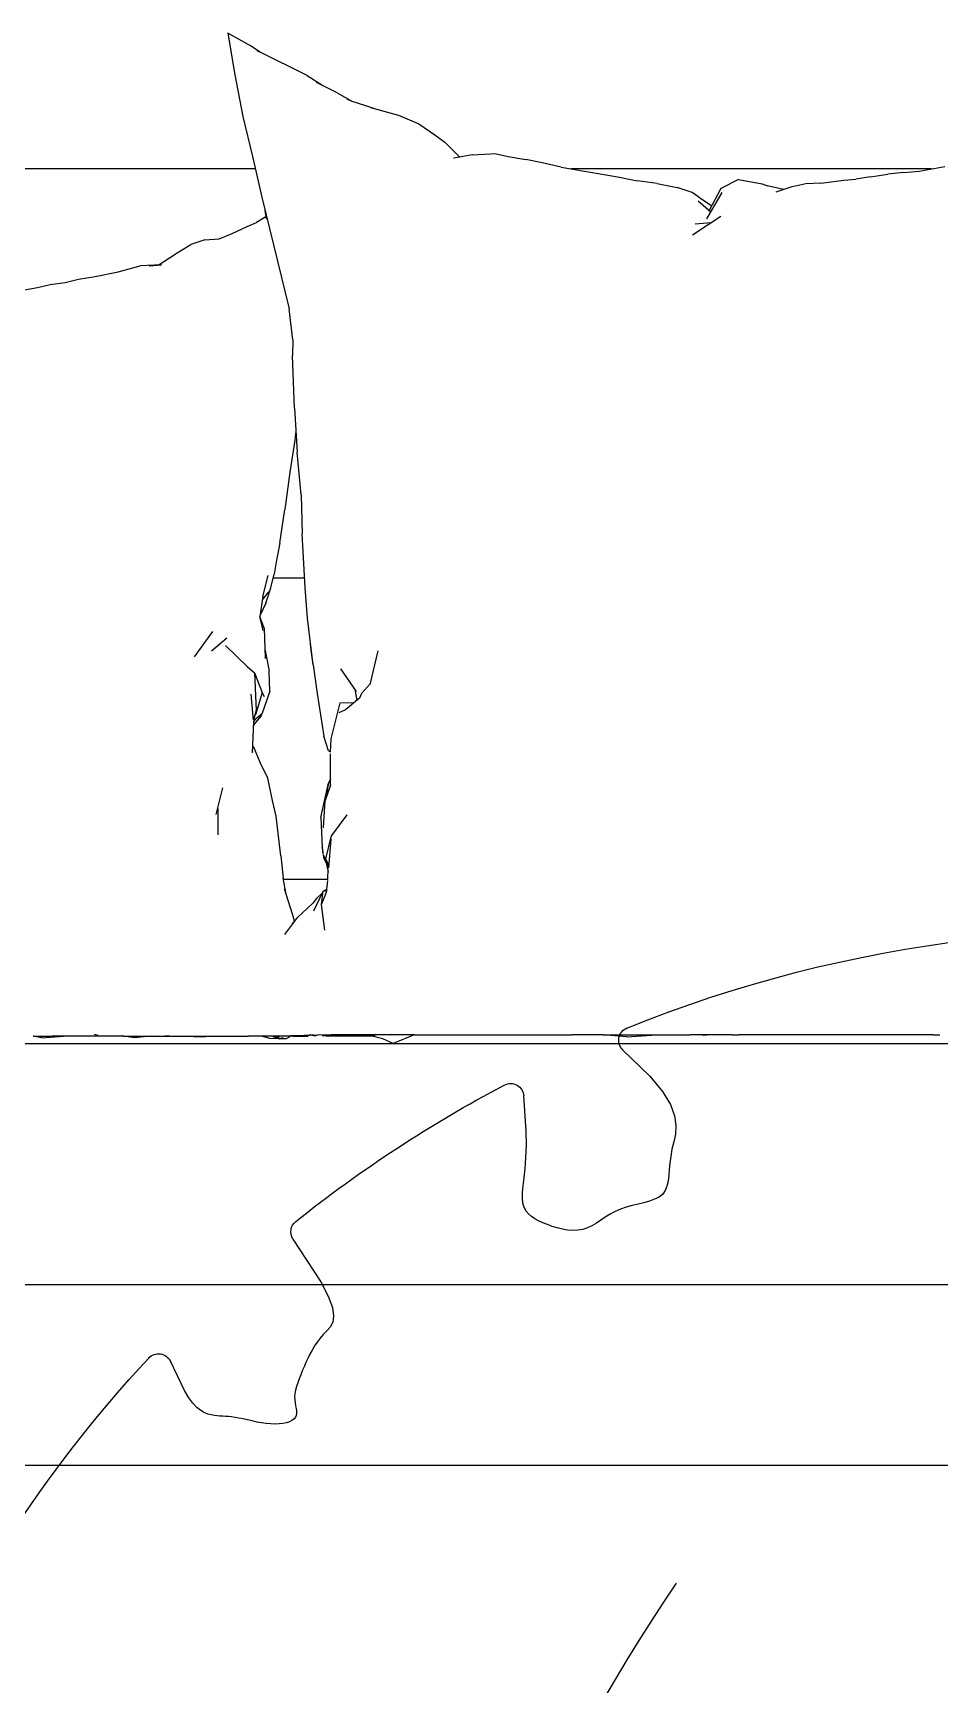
# Model space of a CAD drawing. Header units: millimetres. Extents: x -3567 to 83618, y -21481 to 19784.
# Drawn here: x 38264.4 to 38517.9, y -16538.5 to -16076.6 of the extents above; entities that cross this region are included whole.
import ezdxf

# ---------------------------------------------------------------- set-up
doc = ezdxf.new("R2010")
doc.units = ezdxf.units.MM
doc.header["$LTSCALE"] = 150
doc.layers.add('ad-Elevation 10', color=8, linetype='Continuous')
doc.layers.add('ad-Landscape', color=94, linetype='Continuous')

# ---------------------------------------------------------------- blocks, each defined once
blk = doc.blocks.new('TR13')
at = {"layer": 'ad-Landscape'}
blk.add_arc((2.2744, 0.393), 2.3082, 153.8471, 189.8045, dxfattribs=at)
blk = doc.blocks.new('TR22')
at = {"layer": 'ad-Landscape', "color": 0}
for p, q in [((0.628, 1.0152), (0.5997, 0.9961)), ((0.5997, 0.9961), (0.5862, 0.9847)), ((0.5862, 0.9847), (0.5771, 0.9744)), ((0.5771, 0.9744), (0.5716, 0.9651)), ((0.5688, 0.9567), (0.5679, 0.9489)), ((0.5716, 0.9651), (0.5688, 0.9567)), ((0.7005, 0.9279), (0.7082, 0.9587)), ((0.5679, 0.9489), (0.5681, 0.9418)), ((0.5681, 0.9418), (0.5686, 0.935)), ((0.5683, 0.9224), (0.5678, 0.9166)), ((0.5686, 0.9285), (0.5683, 0.9224)), ((0.5686, 0.935), (0.5686, 0.9285)), ((0.6981, 0.9154), (0.7005, 0.9279)), ((0.5673, 0.9112), (0.567, 0.9061)), ((0.5678, 0.9166), (0.5673, 0.9112)), ((0.6965, 0.9043), (0.6981, 0.9154)), ((0.567, 0.9061), (0.5672, 0.9015)), ((0.5672, 0.9015), (0.568, 0.8974)), ((0.568, 0.8974), (0.5697, 0.8938)), ((0.5697, 0.8938), (0.5724, 0.8906)), ((0.6949, 0.8863), (0.6955, 0.8947)), ((0.6955, 0.8947), (0.6965, 0.9043)), ((0.5724, 0.8906), (0.576, 0.8879)), ((0.576, 0.8879), (0.5802, 0.8855)), ((0.5802, 0.8855), (0.5849, 0.8832)), ((0.5849, 0.8832), (0.5899, 0.8811)), ((0.5899, 0.8811), (0.595, 0.8789)), ((0.595, 0.8789), (0.6, 0.8765)), ((0.694, 0.8731), (0.6945, 0.8791)), ((0.6945, 0.8791), (0.6949, 0.8863)), ((0.6, 0.8765), (0.6048, 0.8738)), ((0.6048, 0.8738), (0.6091, 0.8708)), ((0.6091, 0.8708), (0.6131, 0.8676)), ((0.6131, 0.8676), (0.6168, 0.8642)), ((0.6168, 0.8642), (0.6203, 0.8608)), ((0.6903, 0.8602), (0.692, 0.8637)), ((0.692, 0.8637), (0.6932, 0.8679)), ((0.6932, 0.8679), (0.694, 0.8731)), ((0.6203, 0.8608), (0.6238, 0.8576)), ((0.6238, 0.8576), (0.6273, 0.8545)), ((0.6273, 0.8545), (0.631, 0.8519)), ((0.631, 0.8519), (0.6349, 0.8498)), ((0.6349, 0.8498), (0.6391, 0.8483)), ((0.6391, 0.8483), (0.6435, 0.8473)), ((0.6435, 0.8473), (0.6482, 0.8468)), ((0.6529, 0.8468), (0.6576, 0.8471)), ((0.6576, 0.8471), (0.6623, 0.8477)), ((0.6623, 0.8477), (0.6669, 0.8485)), ((0.6669, 0.8485), (0.6713, 0.8494)), ((0.6713, 0.8494), (0.6753, 0.8505)), ((0.6753, 0.8505), (0.6791, 0.8517)), ((0.6791, 0.8517), (0.6824, 0.8532)), ((0.6824, 0.8532), (0.6855, 0.855)), ((0.6855, 0.855), (0.6881, 0.8573)), ((0.6881, 0.8573), (0.6903, 0.8602)), ((0.6482, 0.8468), (0.6529, 0.8468)), ((0.8899, 0.7954), (0.8585, 0.7618)), ((0.8585, 0.7618), (0.8496, 0.7503)), ((0.8496, 0.7503), (0.8442, 0.7411)), ((0.8417, 0.7338), (0.8415, 0.7281)), ((0.8442, 0.7411), (0.8417, 0.7338)), ((0.8415, 0.7281), (0.8429, 0.7234)), ((0.8429, 0.7234), (0.8452, 0.7194)), ((0.8452, 0.7194), (0.8479, 0.7157)), ((0.8479, 0.7157), (0.8502, 0.7119)), ((0.8502, 0.7119), (0.8522, 0.708)), ((0.8522, 0.708), (0.8539, 0.7041)), ((0.8539, 0.7041), (0.8554, 0.7001)), ((0.8554, 0.7001), (0.8567, 0.696)), ((0.8567, 0.696), (0.8578, 0.692)), ((0.8578, 0.692), (0.8588, 0.688)), ((0.8588, 0.688), (0.8597, 0.684)), ((0.8597, 0.684), (0.8607, 0.6801)), ((0.8607, 0.6801), (0.8615, 0.6763)), ((0.8615, 0.6763), (0.8623, 0.6725)), ((0.8623, 0.6725), (0.8629, 0.6689)), ((0.8629, 0.6689), (0.8634, 0.6654)), ((0.8634, 0.656), (0.8628, 0.6532)), ((0.8634, 0.6654), (0.8636, 0.6621)), ((0.8636, 0.6589), (0.8634, 0.656)), ((0.8636, 0.6621), (0.8636, 0.6589)), ((0.9619, 0.6441), (0.9789, 0.6678)), ((0.8591, 0.6417), (0.859, 0.6398)), ((0.859, 0.6398), (0.8594, 0.638)), ((0.8596, 0.6437), (0.8591, 0.6417)), ((0.8603, 0.6459), (0.8596, 0.6437)), ((0.8611, 0.6482), (0.8603, 0.6459)), ((0.862, 0.6506), (0.8611, 0.6482)), ((0.8628, 0.6532), (0.862, 0.6506)), ((0.957, 0.6384), (0.9619, 0.6441)), ((0.8594, 0.638), (0.8604, 0.6363)), ((0.8604, 0.6363), (0.862, 0.6346)), ((0.862, 0.6346), (0.864, 0.6331)), ((0.864, 0.6331), (0.8666, 0.6317)), ((0.8666, 0.6317), (0.8695, 0.6305)), ((0.8695, 0.6305), (0.8728, 0.6295)), ((0.8728, 0.6295), (0.8764, 0.6286)), ((0.8764, 0.6286), (0.8803, 0.6281)), ((0.8803, 0.6281), (0.8844, 0.6277)), ((0.8844, 0.6277), (0.8886, 0.6276)), ((0.8886, 0.6276), (0.8929, 0.6276)), ((0.8929, 0.6276), (0.8972, 0.6278)), ((0.8972, 0.6278), (0.9014, 0.628)), ((0.9014, 0.628), (0.9055, 0.6282)), ((0.9055, 0.6282), (0.9093, 0.6283)), ((0.9093, 0.6283), (0.9128, 0.6283)), ((0.9128, 0.6283), (0.916, 0.6282)), ((0.916, 0.6282), (0.9189, 0.6279)), ((0.9189, 0.6279), (0.9215, 0.6276)), ((0.9215, 0.6276), (0.924, 0.6273)), ((0.924, 0.6273), (0.9265, 0.627)), ((0.9265, 0.627), (0.929, 0.6268)), ((0.929, 0.6268), (0.9315, 0.6267)), ((0.9315, 0.6267), (0.9343, 0.6267)), ((0.9343, 0.6267), (0.9373, 0.6269)), ((0.9373, 0.6269), (0.9406, 0.6276)), ((0.9406, 0.6276), (0.9442, 0.6289)), ((0.9442, 0.6289), (0.9482, 0.631)), ((0.9482, 0.631), (0.9524, 0.6341)), ((0.9524, 0.6341), (0.957, 0.6384))]:
    blk.add_line(p, q, dxfattribs=at)
for centre, radius, start, end in [((-0.0115, 0.0196), 1.2, 57.8173, 88.409), ((0.6212, 1.0251), 0.012, 304.035, 57.8173), ((0.7198, 0.9558), 0.012, 52.0037, 166.03), ((-0.0115, 0.0196), 1.2, 41.2936, 52.0037), ((0.8811, 0.8036), 0.012, 317.0334, 41.2936), ((0.9887, 0.6607), 0.012, 32.6594, 144.2429), ((-0.0115, 0.0196), 1.2, 12.739, 32.6594)]:
    blk.add_arc(centre, radius, start, end, dxfattribs=at)
blk = doc.blocks.new('A$C976671c5')
at = {"layer": 'ad-Landscape', "xscale": -310.8711098872064, "yscale": 310.8711098862103, "zscale": 310.8711098861152, "rotation": 349.8482103826396}
blk.add_blockref('TR22', (-569.78, 315.77), dxfattribs=at)
at = {"layer": 'ad-Landscape', "color": 3, "xscale": 280.204482088079, "yscale": 280.204482088079, "zscale": 280.204482088079, "rotation": 352.4468819518883}
blk.add_blockref('TR13', (-799.58, 127.41), dxfattribs=at)
blk = doc.blocks.new('A$C8104ddd6')
for p, q in [((1549.95, 871.98), (1543.39, 875.65)), ((1543.39, 875.65), (1545.39, 863.95)), ((1552.27, 870.4), (1549.95, 871.98)), ((1551.49, 870.79), (1552.27, 870.4)), ((1565.62, 863.73), (1552.27, 870.4)), ((1545.39, 863.95), (1547.6, 852.35)), ((1565.62, 863.73), (1569.97, 860.96)), ((1574.17, 858.85), (1568.25, 861.82)), ((1574.17, 858.85), (1577.91, 856.66)), ((1577.91, 856.66), (1576.79, 857.03)), ((1582.33, 855.18), (1577.95, 856.64)), ((1584.21, 854.55), (1582.33, 855.18)), ((1583.31, 854.8), (1591.15, 852.68)), ((1547.6, 852.35), (1550.31, 841.11)), ((1591.15, 852.68), (1596.79, 850.28)), ((1596.79, 850.28), (1601.32, 847.15)), ((1601.32, 847.15), (1604.12, 845.14)), ((1550.31, 841.11), (1552.88, 829.75)), ((1604.12, 845.14), (1606.21, 842.99)), ((1608.25, 840.92), (1606.21, 842.99)), ((1611.77, 841.57), (1606.61, 840.62)), ((1611.77, 841.57), (1616.85, 841.91)), ((1616.85, 841.91), (1618.1, 841.97)), ((1618.1, 841.97), (1621.8, 841.13)), ((1621.8, 841.13), (1626.73, 840.3)), ((1551.09, 837.65), (1362.64, 837.65)), ((1606.61, 840.62), (1606.7, 840.58)), ((1631.33, 839.39), (1626.73, 840.3)), ((1636.64, 838.12), (1631.33, 839.39)), ((1636.64, 838.12), (1643.66, 836.94)), ((1740.18, 837.65), (1639.42, 837.65)), ((1643.66, 836.94), (1648.07, 836.18)), ((1732.4, 836.67), (1727.91, 836.16)), ((1732.4, 836.67), (1736.74, 837.01)), ((1736.74, 837.01), (1743.93, 838.35)), ((1648.07, 836.18), (1652.97, 835.33)), ((1652.97, 835.33), (1657.91, 834.33)), ((1663.43, 833.58), (1657.91, 834.33)), ((1663.43, 833.58), (1669.09, 832.47)), ((1673.21, 831.07), (1669.09, 832.47)), ((1681.25, 832.14), (1678.04, 826.02)), ((1686.24, 834.65), (1681.25, 832.14)), ((1686.24, 834.65), (1692.81, 833.52)), ((1692.81, 833.52), (1694.31, 832.95)), ((1698.82, 831.91), (1694.31, 832.95)), ((1700.8, 832.55), (1696.64, 831.19)), ((1705.01, 833.47), (1700.8, 832.55)), ((1709.2, 833.66), (1705.01, 833.47)), ((1709.2, 833.66), (1715.7, 834.47)), ((1715.7, 834.47), (1718.99, 834.76)), ((1723.15, 835.4), (1718.99, 834.76)), ((1723.15, 835.4), (1727.91, 836.16)), ((1552.88, 829.75), (1560.54, 798.5)), ((1675.1, 829.78), (1673.21, 831.07)), ((1674.97, 828.7), (1678.49, 825.63)), ((1675.1, 829.78), (1678.67, 827.46)), ((1677.38, 823.72), (1681.65, 831.07)), ((1678.67, 827.46), (1678.8, 827.48)), ((1548.86, 821.58), (1551.42, 822.65)), ((1554.05, 824.23), (1551.42, 822.65)), ((1554.27, 823.67), (1553.83, 826.02)), ((1673.31, 819.2), (1681.28, 824.45)), ((1674.12, 822.28), (1678.57, 822.66)), ((1536.96, 817.82), (1533.11, 816.53)), ((1536.96, 817.82), (1541.04, 818.07)), ((1541.04, 818.07), (1544.6, 819.58)), ((1544.6, 819.58), (1548.86, 821.58)), ((1524.2, 810.9), (1528.37, 813.58)), ((1528.37, 813.58), (1528.82, 813.91)), ((1528.82, 813.91), (1533.11, 816.53)), ((1506.33, 807.53), (1512.8, 808.85)), ((1512.8, 808.85), (1518.93, 810.58)), ((1524.88, 810.8), (1518.93, 810.58)), ((1521.39, 810.52), (1524.2, 810.9)), ((1521.58, 810.5), (1524.88, 810.8)), ((1483.97, 803.36), (1490.16, 804.52)), ((1490.16, 804.52), (1493.72, 805.32)), ((1493.72, 805.32), (1497.95, 805.87)), ((1497.95, 805.87), (1501.66, 806.8)), ((1501.66, 806.8), (1506.33, 807.53)), ((1561.59, 789.8), (1560.54, 798.5)), ((1561.59, 789.8), (1561.54, 785.5)), ((1562.06, 770.75), (1561.54, 785.5)), ((1562.06, 770.75), (1562.84, 758.44)), ((1562.47, 764.32), (1562.11, 761.81)), ((1562.11, 761.81), (1560.74, 752.84)), ((1563.94, 746.54), (1562.84, 758.44)), ((1560.74, 752.84), (1559.33, 742.44)), ((1563.94, 746.54), (1564.2, 735.6)), ((1557.94, 733.02), (1559.33, 742.44)), ((1564.46, 730.65), (1564.2, 735.6)), ((1557.94, 733.02), (1557.02, 728.18)), ((1565.06, 720.5), (1564.46, 730.65)), ((1557.02, 728.18), (1556.33, 724.31)), ((1553.17, 718.02), (1554.74, 723.91)), ((1555.42, 720.52), (1556.33, 724.31)), ((1556.08, 723.28), (1564.89, 723.28)), ((1553.17, 718.02), (1552.4, 712.47)), ((1554.05, 716.24), (1552.45, 712.84)), ((1554.8, 719.38), (1553.05, 717.1)), ((1554.05, 716.24), (1555.42, 720.52)), ((1565.65, 711.99), (1565.06, 720.5)), ((1552.35, 712.13), (1553.19, 708.52)), ((1553.57, 709.2), (1552.4, 712.47)), ((1567.29, 698.98), (1565.65, 711.99)), ((1539.16, 708.32), (1534, 701.22)), ((1553.57, 709.2), (1553.89, 700.73)), ((1538.81, 702.9), (1543.13, 706.48)), ((1548.78, 698.48), (1542.77, 704.35)), ((1553.79, 703.4), (1554.98, 697.14)), ((1566.74, 703.1), (1566.56, 704.79)), ((1567.29, 698.98), (1566.74, 703.1)), ((1583.24, 693.47), (1585.47, 702.89)), ((1548.78, 698.48), (1550.88, 696.72)), ((1567.29, 698.98), (1568.39, 690.95)), ((1579.35, 691.48), (1574.99, 697.82)), ((1550.88, 696.72), (1551.32, 686.19)), ((1550.88, 696.72), (1553.04, 691.2)), ((1555.18, 691.58), (1554.98, 697.14)), ((1583.3, 693.73), (1580.77, 690.93)), ((1550.61, 683.49), (1549.95, 690.73)), ((1553.04, 691.2), (1551.25, 685.22)), ((1555.18, 691.58), (1552.91, 685.16)), ((1553.68, 690), (1553.04, 691.2)), ((1568.39, 690.95), (1570.3, 678.96)), ((1574.84, 688.28), (1578.76, 688.39)), ((1580.21, 689.62), (1576.33, 686.34)), ((1578.91, 692.11), (1579.5, 689.01)), ((1580.77, 690.93), (1580.21, 689.62)), ((1552.73, 684.71), (1550.58, 682.14)), ((1551.23, 685.86), (1550.61, 683.49)), ((1551.2, 683.76), (1550.63, 683.15)), ((1551.25, 685.22), (1550.98, 684.91)), ((1552.91, 685.16), (1551.2, 683.76)), ((1551.23, 685.86), (1551.25, 685.22)), ((1551.25, 685.22), (1551.32, 686.19)), ((1552.73, 684.71), (1552.91, 685.16)), ((1572.3, 678.23), (1574.84, 688.28)), ((1576.33, 686.34), (1574.42, 685.57)), ((1550.63, 683.15), (1550.18, 674.37)), ((1550.83, 682.44), (1550.57, 681.93)), ((1550.38, 674.7), (1550.21, 674.94)), ((1550.21, 674.8), (1550.36, 674.59)), ((1550.65, 675.93), (1550.27, 676.11)), ((1550.27, 676.06), (1550.65, 675.93)), ((1550.28, 676.23), (1550.65, 675.93)), ((1552.46, 671.63), (1550.65, 675.93)), ((1571.57, 674.91), (1570.3, 678.96)), ((1572.16, 674.55), (1571.57, 674.91)), ((1572.16, 674.55), (1572.3, 678.23)), ((1554.61, 667.23), (1552.46, 671.63)), ((1572.08, 665.26), (1572.15, 674.08)), ((1555.91, 660.97), (1554.61, 667.23)), ((1569.45, 656.22), (1571.58, 665.9)), ((1571.58, 665.9), (1570.66, 661.02)), ((1572.09, 667.07), (1571.58, 665.9)), ((1540.19, 657.05), (1542.02, 664.52)), ((1556.93, 656.6), (1555.91, 660.97)), ((1570.16, 653.39), (1570.66, 661.02)), ((1572.08, 665.26), (1570.66, 661.02)), ((1540.61, 658.78), (1540.67, 651.41)), ((1558.23, 645.51), (1556.93, 656.6)), ((1569.45, 656.22), (1569.82, 647.88)), ((1576.73, 657.04), (1572.4, 651.23)), ((1570.02, 647.3), (1569.82, 647.88)), ((1569.82, 647.88), (1570, 646.5)), ((1569.82, 647.88), (1569.99, 646.07)), ((1570.86, 644.69), (1572.4, 651.23)), ((1572.22, 650.17), (1571.53, 642.15)), ((1572.22, 650.17), (1572.4, 651.23)), ((1558.23, 645.51), (1558.89, 639.33)), ((1570.08, 645.87), (1570.18, 645.09)), ((1570.08, 645.87), (1571.56, 642.51)), ((1570.18, 645.09), (1571.53, 642.15)), ((1571.6, 643), (1570.86, 644.69)), ((1570.89, 643.54), (1571.48, 641)), ((1559.69, 634.85), (1558.89, 639.33)), ((1571.4, 638.94), (1558.96, 638.94)), ((1571.05, 635.38), (1571.39, 638.61)), ((1571.4, 638.94), (1571.51, 641.86)), ((1559.19, 636.43), (1562, 627.54)), ((1568.2, 633.63), (1567.23, 632.32)), ((1567.5, 630.19), (1570.11, 635.67)), ((1568.2, 633.63), (1569.82, 635.05)), ((1569.57, 631.93), (1570.11, 635.67)), ((1569.57, 631.93), (1571.05, 635.38)), ((1570.11, 635.67), (1571.15, 636.33)), ((1570.52, 635.67), (1571.14, 636.21)), ((1571.1, 635.82), (1571, 635.66)), ((1559.33, 623.51), (1563, 628.4)), ((1563, 628.4), (1567.23, 632.32)), ((1570.5, 624.71), (1569.57, 631.93)), ((1561.37, 626.64), (1562.08, 627.22)), ((1562.08, 627.22), (1562, 627.54)), ((1317.47, 593.07), (2579.51, 593.07)), ((1489.11, 595.14), (1488.99, 595.13)), ((1491.34, 594.59), (1488.99, 595.13)), ((1489.11, 595.14), (1494.31, 595.14)), ((1491.34, 594.59), (1497.45, 595.13)), ((1497.45, 595.13), (1494.31, 595.14)), ((1498.26, 595.14), (1497.45, 595.13)), ((1514.14, 595.14), (1498.26, 595.14)), ((1503.4, 595.19), (1507.2, 595.28)), ((1507.2, 595.28), (1506.13, 595.59)), ((1517.39, 594.61), (1513.73, 595.21)), ((1514.14, 595.14), (1521.71, 595.14)), ((1521.71, 595.14), (1517.39, 594.61)), ((1521.71, 595.14), (1525.85, 595.14)), ((1527.09, 595.14), (1525.85, 595.14)), ((1525.85, 595.14), (1526.74, 595.11)), ((1526.74, 595.11), (1527.09, 595.14)), ((1527.09, 595.14), (1531.74, 595.14)), ((1531.74, 595.14), (1536.04, 594.96)), ((1531.74, 595.14), (1549.2, 595.14)), ((1536.04, 594.96), (1538.44, 595.11)), ((1538.44, 595.11), (1540.26, 595.14)), ((1554.32, 595.04), (1549.2, 595.14)), ((1552.83, 595.14), (1549.2, 595.14)), ((1555.13, 594.47), (1552.83, 595.14)), ((1553.83, 595.14), (1552.83, 595.14)), ((1554.32, 595.04), (1553.83, 595.14)), ((1555.89, 595.14), (1553.83, 595.14)), ((1557.9, 594.32), (1555.13, 594.47)), ((1555.89, 595.14), (1557.13, 595.14)), ((1555.89, 595.14), (1556.05, 595.06)), ((1557.19, 595.08), (1556.09, 595.06)), ((1557.83, 594.9), (1556.19, 594.77)), ((1556.68, 594.81), (1557.9, 594.32)), ((1572.35, 595.47), (1557.13, 595.14)), ((1557.13, 595.14), (1557.9, 594.32)), ((1557.9, 595.09), (1557.19, 595.08)), ((1557.9, 595.09), (1557.92, 595.09)), ((1558.74, 594.65), (1557.9, 594.32)), ((1559.02, 594.58), (1557.9, 594.32)), ((1559.77, 594.37), (1557.9, 594.32)), ((1559.17, 595.11), (1557.92, 595.09)), ((1560.64, 595.14), (1559.17, 595.11)), ((1561.08, 595.14), (1559.77, 594.37)), ((1561.08, 595.14), (1560.64, 595.14)), ((1561.55, 595.14), (1560.79, 594.97)), ((1561.19, 595.14), (1561.08, 595.14)), ((1561.21, 595.14), (1561.19, 595.14)), ((1561.55, 595.14), (1561.21, 595.14)), ((1561.55, 595.14), (1564.96, 595.14)), ((1566.6, 595.44), (1564.96, 595.14)), ((1564.96, 595.14), (1565.84, 595.14)), ((1567.28, 595.47), (1565.91, 595.19)), ((1566.41, 595.47), (1566.23, 595.37)), ((1566.86, 595.38), (1567.87, 595.18)), ((1568.87, 595.47), (1567.87, 595.18)), ((1571.11, 595.21), (1569.75, 595.24)), ((1571.84, 595.36), (1570.81, 595.14)), ((1573.67, 595.14), (1570.81, 595.14)), ((1570.93, 595.47), (1573.67, 595.14)), ((1573.67, 595.14), (1571.17, 595.22)), ((1582.18, 595.47), (1572.35, 595.47)), ((1584.61, 595.14), (1573.67, 595.14)), ((1586.78, 594.34), (1582.18, 595.47)), ((1583.58, 595.47), (1582.18, 595.47)), ((1584.61, 595.14), (1583.58, 595.47)), ((1595.55, 595.47), (1583.58, 595.47)), ((1589.66, 593.07), (1586.78, 594.34)), ((1595.55, 595.47), (1589.66, 593.07)), ((1595.55, 595.47), (1628.42, 595.47)), ((1628.42, 595.47), (1634.65, 595.43)), ((1634.65, 595.43), (1639.54, 595.47)), ((1648.37, 595.47), (1639.54, 595.47)), ((1654.89, 594.93), (1648.37, 595.47)), ((1648.37, 595.47), (1663.34, 595.47)), ((1654.89, 594.93), (1663.34, 595.47)), ((1663.34, 595.47), (1672.62, 595.47)), ((1676.06, 595.44), (1672.62, 595.47)), ((1677.33, 595.47), (1672.62, 595.47)), ((1676.06, 595.44), (1677.33, 595.47)), ((1684.47, 595.47), (1677.33, 595.47)), ((1684.47, 595.47), (1686.28, 595.47)), ((1687.61, 595.47), (1686.28, 595.47)), ((1740.02, 595.47), (1687.61, 595.47)), ((1740.62, 595.45), (1740.02, 595.47)), ((1740.62, 595.45), (1742.49, 595.47)), ((2650, 525.6), (1250, 525.6)), ((2650, 475), (1250, 475))]:
    blk.add_line(p, q)
blk = doc.blocks.new('A$C30163561')
at = {"layer": 'ad-Elevation 10'}
blk.add_blockref('A$C8104ddd6', (-8645, 0), dxfattribs=at)
at = {"layer": 'ad-Landscape'}
blk.add_blockref('A$C976671c5', (-6284.86, -69.56), dxfattribs=at)

msp = doc.modelspace()

# ---------------------------------------------------------------- block references
msp.add_blockref('A$C30163561', (45420.42, -16952.2))

doc.saveas('drawing.dxf')
